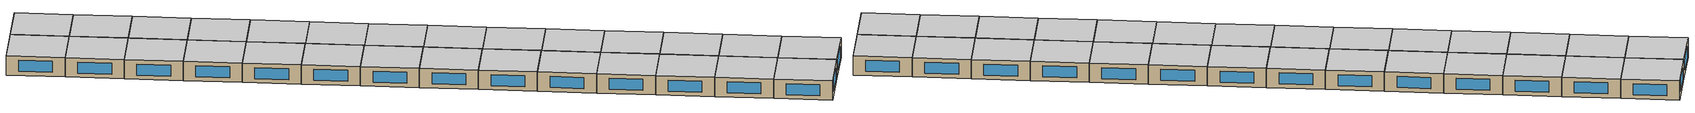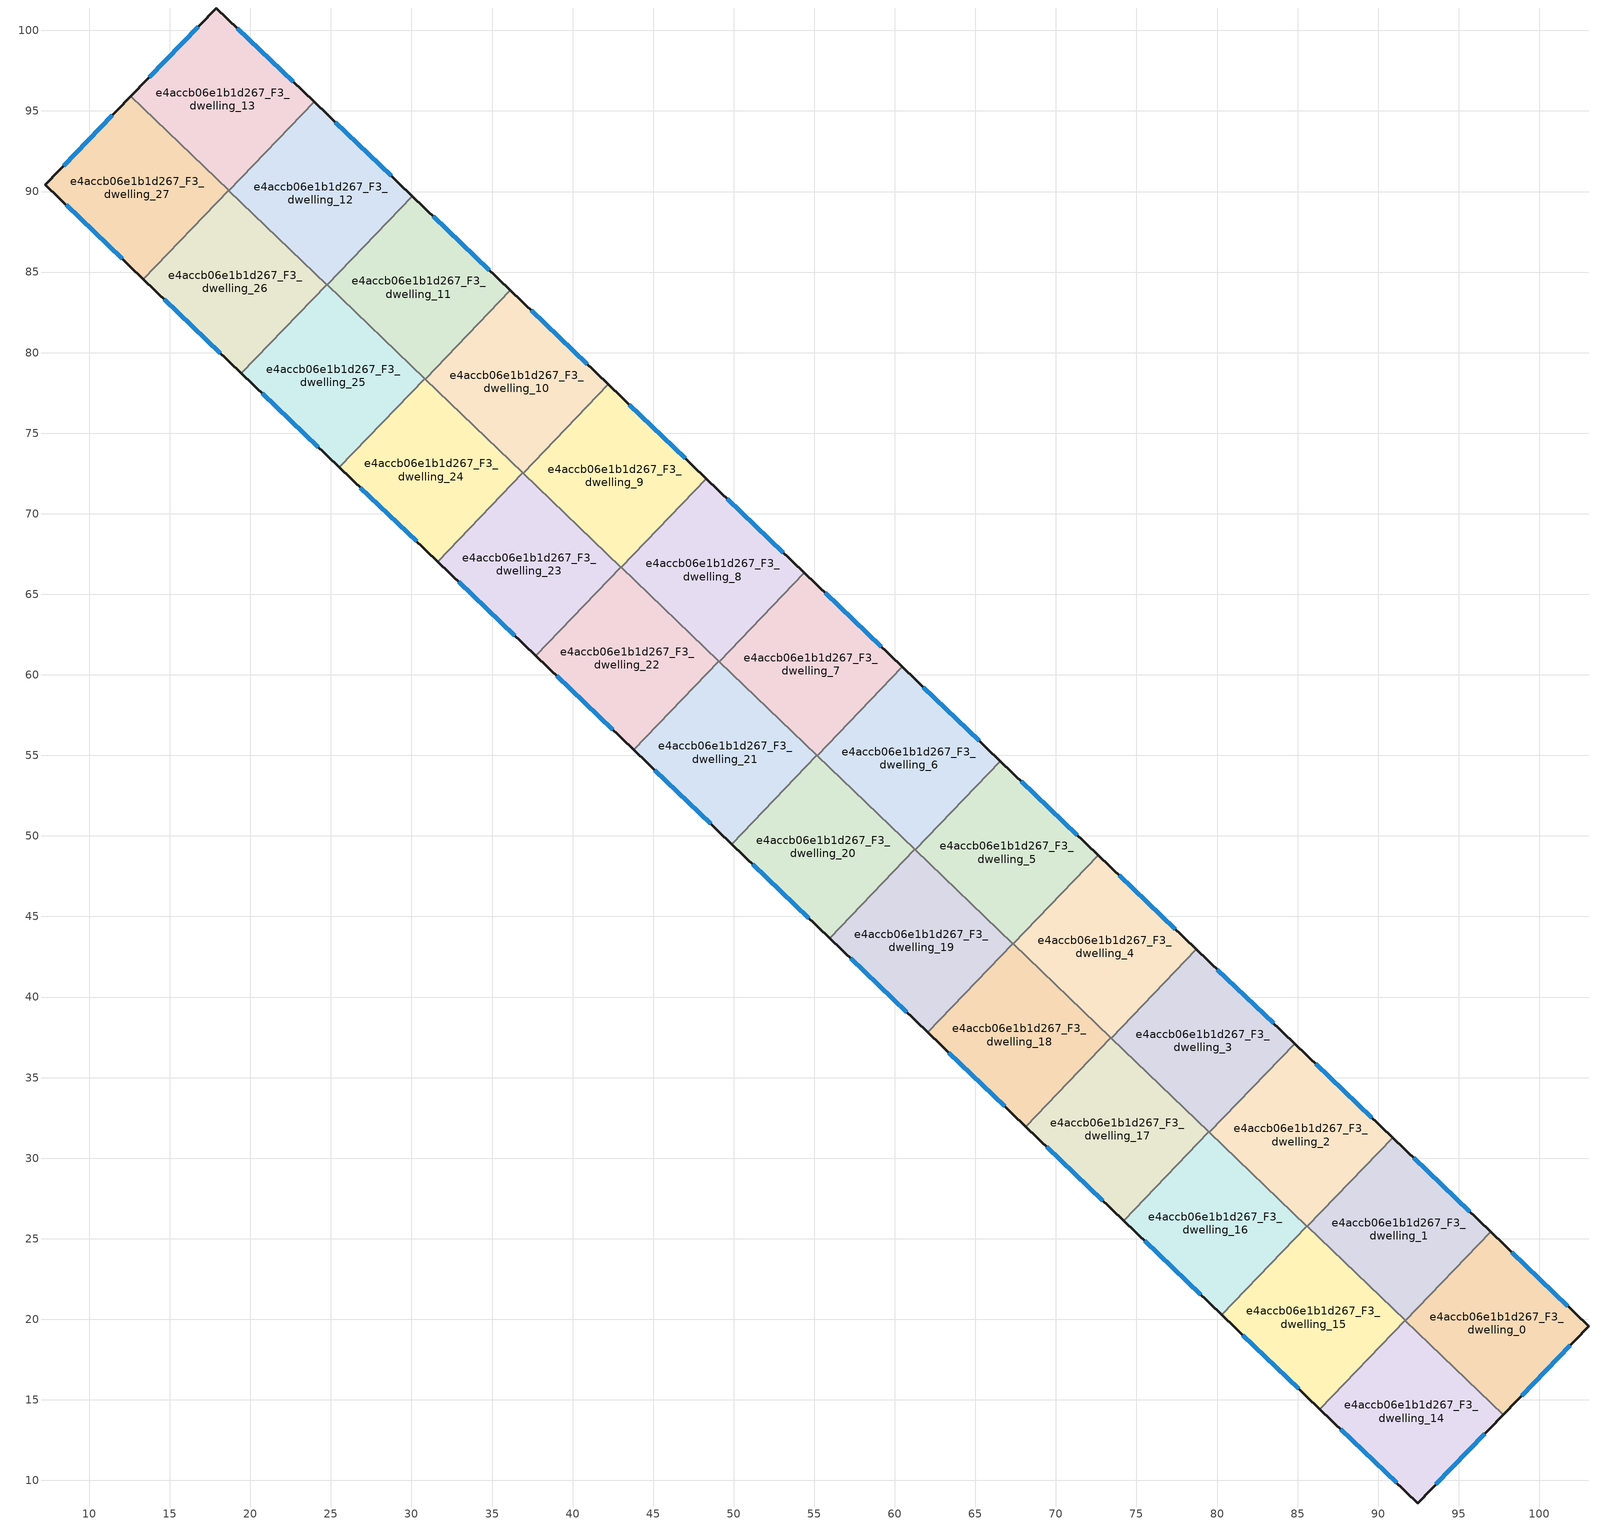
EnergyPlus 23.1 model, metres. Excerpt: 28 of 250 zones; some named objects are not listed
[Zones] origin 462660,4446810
e4accb06e1b1d267_F3_dwelling_0
 floor to e4accb06e1b1d267_F2_dwelling_0 (EU_floor_Construction): 103.08,19.57 97.77,14.08 91.69,19.91 96.98,25.42 z9
 wall outside (EU_wall_Construction): 97.77,14.08 103.08,19.57 96.98,25.42 z9:12
 wall to e4accb06e1b1d267_F3_dwelling_1 (EU_wall_Construction): 96.98,25.42 91.69,19.91 z9:12
 wall to e4accb06e1b1d267_F3_dwelling_14 (EU_wall_Construction): 91.69,19.91 97.77,14.08 z9:12
 window (EU_Window_Construction): 98.9,15.25 101.94,18.39 / 101.77,20.82 98.29,24.17 z9.64:11.36
 ceiling to e4accb06e1b1d267_F4_dwelling_0 (EU_floor_Construction): 97.77,14.08 103.08,19.57 96.98,25.42 91.69,19.91 z12
e4accb06e1b1d267_F3_dwelling_1
 floor to e4accb06e1b1d267_F2_dwelling_1 (EU_floor_Construction): 96.98,25.42 91.69,19.91 85.61,25.76 90.9,31.26 z9
 wall outside (EU_wall_Construction): 96.98,25.42 90.9,31.26 z9:12
 wall to e4accb06e1b1d267_F3_dwelling_2 (EU_wall_Construction): 90.9,31.26 85.61,25.76 z9:12
 wall to e4accb06e1b1d267_F3_dwelling_15 (EU_wall_Construction): 85.61,25.76 91.67,19.94 z9:12
 wall to e4accb06e1b1d267_F3_dwelling_14 (EU_wall_Construction): 91.67,19.93 91.69,19.91 z9:12
 window (EU_Window_Construction): 95.68,26.67 92.2,30.01 z9.64:11.36
 ceiling to e4accb06e1b1d267_F4_dwelling_1 (EU_floor_Construction): 91.69,19.91 96.98,25.42 90.9,31.26 85.61,25.76 z12
e4accb06e1b1d267_F3_dwelling_10
 floor to e4accb06e1b1d267_F2_dwelling_10 (EU_floor_Construction): 42.22,78.02 36.93,72.52 30.84,78.36 36.13,83.87 z9
 wall outside (EU_wall_Construction): 42.22,78.02 36.13,83.87 z9:12
 wall to e4accb06e1b1d267_F3_dwelling_9 (EU_wall_Construction): 36.93,72.52 42.22,78.02 z9:12
 wall to e4accb06e1b1d267_F3_dwelling_11 (EU_wall_Construction): 36.13,83.87 30.84,78.36 z9:12
 wall to e4accb06e1b1d267_F3_dwelling_24 (EU_wall_Construction): 30.84,78.36 36.91,72.54 z9:12
 wall to e4accb06e1b1d267_F3_dwelling_23 (EU_wall_Construction): 36.91,72.54 36.93,72.52 z9:12
 window (EU_Window_Construction): 40.91,79.27 37.44,82.62 z9.64:11.36
 ceiling to e4accb06e1b1d267_F4_dwelling_10 (EU_floor_Construction): 36.93,72.52 42.22,78.02 36.13,83.87 30.84,78.36 z12
e4accb06e1b1d267_F3_dwelling_11
 floor to e4accb06e1b1d267_F2_dwelling_11 (EU_floor_Construction): 36.13,83.87 30.84,78.36 24.76,84.21 30.05,89.71 z9
 wall outside (EU_wall_Construction): 36.13,83.87 30.05,89.71 z9:12
 wall to e4accb06e1b1d267_F3_dwelling_12 (EU_wall_Construction): 30.05,89.71 24.76,84.21 z9:12
 wall to e4accb06e1b1d267_F3_dwelling_25 (EU_wall_Construction): 24.76,84.21 30.82,78.38 z9:12
 wall to e4accb06e1b1d267_F3_dwelling_24 (EU_wall_Construction): 30.82,78.38 30.84,78.36 z9:12
 window (EU_Window_Construction): 34.83,85.12 31.35,88.46 z9.64:11.36
 ceiling to e4accb06e1b1d267_F4_dwelling_11 (EU_floor_Construction): 30.84,78.36 36.13,83.87 30.05,89.71 24.76,84.21 z12
e4accb06e1b1d267_F3_dwelling_12
 floor to e4accb06e1b1d267_F2_dwelling_12 (EU_floor_Construction): 30.05,89.71 24.76,84.21 18.67,90.05 23.96,95.56 z9
 wall outside (EU_wall_Construction): 30.05,89.71 23.96,95.56 z9:12
 wall to e4accb06e1b1d267_F3_dwelling_13 (EU_wall_Construction): 23.96,95.56 18.67,90.05 z9:12
 wall to e4accb06e1b1d267_F3_dwelling_26 (EU_wall_Construction): 18.67,90.05 24.74,84.23 z9:12
 wall to e4accb06e1b1d267_F3_dwelling_25 (EU_wall_Construction): 24.74,84.23 24.76,84.21 z9:12
 window (EU_Window_Construction): 28.74,90.96 25.27,94.3 z9.64:11.36
 ceiling to e4accb06e1b1d267_F4_dwelling_12 (EU_floor_Construction): 24.76,84.21 30.05,89.71 23.96,95.56 18.67,90.05 z12
e4accb06e1b1d267_F3_dwelling_13
 floor to e4accb06e1b1d267_F2_dwelling_13 (EU_floor_Construction): 23.96,95.56 18.67,90.05 12.58,95.91 17.89,101.39 z9
 wall outside (EU_wall_Construction): 23.96,95.56 17.89,101.39 12.58,95.91 z9:12
 wall to e4accb06e1b1d267_F3_dwelling_27 (EU_wall_Construction): 12.58,95.91 18.65,90.07 z9:12
 wall to e4accb06e1b1d267_F3_dwelling_26 (EU_wall_Construction): 18.65,90.07 18.67,90.05 z9:12
 window (EU_Window_Construction): 16.75,100.22 13.72,97.08 / 22.66,96.81 19.19,100.14 z9.64:11.36
 ceiling to e4accb06e1b1d267_F4_dwelling_13 (EU_floor_Construction): 18.67,90.05 23.96,95.56 17.89,101.39 12.58,95.91 z12
e4accb06e1b1d267_F3_dwelling_14
 floor to e4accb06e1b1d267_F2_dwelling_14 (EU_floor_Construction): 97.77,14.08 92.46,8.6 86.38,14.43 91.67,19.93 z9
 wall outside (EU_wall_Construction): 86.38,14.43 92.46,8.6 97.77,14.08 z9:12
 wall to e4accb06e1b1d267_F3_dwelling_15 (EU_wall_Construction): 91.67,19.93 86.38,14.43 z9:12
 window (EU_Window_Construction): 93.59,9.77 96.63,12.91 / 87.68,13.18 91.15,9.85 z9.64:11.36
 ceiling to e4accb06e1b1d267_F4_dwelling_14 (EU_floor_Construction): 92.46,8.6 97.77,14.08 91.67,19.93 86.38,14.43 z12
e4accb06e1b1d267_F3_dwelling_15
 floor to e4accb06e1b1d267_F2_dwelling_15 (EU_floor_Construction): 91.67,19.93 86.38,14.43 80.3,20.28 85.59,25.78 z9
 wall outside (EU_wall_Construction): 80.3,20.28 86.38,14.43 z9:12
 wall to e4accb06e1b1d267_F3_dwelling_16 (EU_wall_Construction): 85.59,25.78 80.3,20.28 z9:12
 wall to e4accb06e1b1d267_F3_dwelling_2 (EU_wall_Construction): 85.61,25.76 85.59,25.78 z9:12
 window (EU_Window_Construction): 81.6,19.02 85.08,15.68 z9.64:11.36
 ceiling to e4accb06e1b1d267_F4_dwelling_15 (EU_floor_Construction): 86.38,14.43 91.67,19.93 85.59,25.78 80.3,20.28 z12
e4accb06e1b1d267_F3_dwelling_16
 floor to e4accb06e1b1d267_F2_dwelling_16 (EU_floor_Construction): 85.59,25.78 80.3,20.28 74.21,26.12 79.5,31.62 z9
 wall outside (EU_wall_Construction): 74.21,26.12 80.3,20.28 z9:12
 wall to e4accb06e1b1d267_F3_dwelling_17 (EU_wall_Construction): 79.5,31.62 74.21,26.12 z9:12
 wall to e4accb06e1b1d267_F3_dwelling_2 (EU_wall_Construction): 85.59,25.78 79.52,31.6 z9:12
 wall to e4accb06e1b1d267_F3_dwelling_3 (EU_wall_Construction): 79.52,31.6 79.5,31.62 z9:12
 window (EU_Window_Construction): 75.52,24.87 78.99,21.53 z9.64:11.36
 ceiling to e4accb06e1b1d267_F4_dwelling_16 (EU_floor_Construction): 80.3,20.28 85.59,25.78 79.5,31.62 74.21,26.12 z12
e4accb06e1b1d267_F3_dwelling_17
 floor to e4accb06e1b1d267_F2_dwelling_17 (EU_floor_Construction): 79.5,31.62 74.21,26.12 68.13,31.96 73.41,37.47 z9
 wall outside (EU_wall_Construction): 68.13,31.96 74.21,26.12 z9:12
 wall to e4accb06e1b1d267_F3_dwelling_18 (EU_wall_Construction): 73.41,37.47 68.13,31.96 z9:12
 wall to e4accb06e1b1d267_F3_dwelling_3 (EU_wall_Construction): 79.5,31.62 73.44,37.45 z9:12
 wall to e4accb06e1b1d267_F3_dwelling_4 (EU_wall_Construction): 73.44,37.45 73.42,37.47 z9:12
 window (EU_Window_Construction): 69.43,30.71 72.91,27.37 z9.64:11.36
 ceiling to e4accb06e1b1d267_F4_dwelling_17 (EU_floor_Construction): 74.21,26.12 79.5,31.62 73.41,37.47 68.13,31.96 z12
e4accb06e1b1d267_F3_dwelling_18
 floor to e4accb06e1b1d267_F2_dwelling_18 (EU_floor_Construction): 73.41,37.47 68.13,31.96 62.04,37.81 67.33,43.31 z9
 wall outside (EU_wall_Construction): 62.04,37.81 68.13,31.96 z9:12
 wall to e4accb06e1b1d267_F3_dwelling_19 (EU_wall_Construction): 67.33,43.31 62.04,37.81 z9:12
 wall to e4accb06e1b1d267_F3_dwelling_4 (EU_wall_Construction): 73.41,37.47 67.35,43.29 z9:12
 wall to e4accb06e1b1d267_F3_dwelling_5 (EU_wall_Construction): 67.35,43.29 67.33,43.31 z9:12
 window (EU_Window_Construction): 63.35,36.56 66.82,33.22 z9.64:11.36
 ceiling to e4accb06e1b1d267_F4_dwelling_18 (EU_floor_Construction): 68.13,31.96 73.41,37.47 67.33,43.31 62.04,37.81 z12
e4accb06e1b1d267_F3_dwelling_19
 floor to e4accb06e1b1d267_F2_dwelling_19 (EU_floor_Construction): 67.33,43.31 62.04,37.81 55.96,43.65 61.24,49.16 z9
 wall outside (EU_wall_Construction): 55.96,43.65 62.04,37.81 z9:12
 wall to e4accb06e1b1d267_F3_dwelling_20 (EU_wall_Construction): 61.24,49.16 55.96,43.65 z9:12
 wall to e4accb06e1b1d267_F3_dwelling_5 (EU_wall_Construction): 67.33,43.31 61.27,49.14 z9:12
 wall to e4accb06e1b1d267_F3_dwelling_6 (EU_wall_Construction): 61.27,49.14 61.24,49.16 z9:12
 window (EU_Window_Construction): 57.26,42.4 60.74,39.06 z9.64:11.36
 ceiling to e4accb06e1b1d267_F4_dwelling_19 (EU_floor_Construction): 62.04,37.81 67.33,43.31 61.24,49.16 55.96,43.65 z12
e4accb06e1b1d267_F3_dwelling_2
 floor to e4accb06e1b1d267_F2_dwelling_2 (EU_floor_Construction): 90.9,31.26 85.61,25.76 79.52,31.6 84.81,37.11 z9
 wall outside (EU_wall_Construction): 90.9,31.26 84.81,37.11 z9:12
 wall to e4accb06e1b1d267_F3_dwelling_3 (EU_wall_Construction): 84.81,37.11 79.52,31.6 z9:12
 window (EU_Window_Construction): 89.59,32.52 86.11,35.86 z9.64:11.36
 ceiling to e4accb06e1b1d267_F4_dwelling_2 (EU_floor_Construction): 85.61,25.76 90.9,31.26 84.81,37.11 79.52,31.6 z12
e4accb06e1b1d267_F3_dwelling_20
 floor to e4accb06e1b1d267_F2_dwelling_20 (EU_floor_Construction): 61.24,49.16 55.96,43.65 49.87,49.5 55.16,55 z9
 wall outside (EU_wall_Construction): 49.87,49.5 55.96,43.65 z9:12
 wall to e4accb06e1b1d267_F3_dwelling_21 (EU_wall_Construction): 55.16,55 49.87,49.5 z9:12
 wall to e4accb06e1b1d267_F3_dwelling_6 (EU_wall_Construction): 61.24,49.16 55.18,54.98 z9:12
 wall to e4accb06e1b1d267_F3_dwelling_7 (EU_wall_Construction): 55.18,54.98 55.16,55 z9:12
 window (EU_Window_Construction): 51.18,48.25 54.65,44.9 z9.64:11.36
 ceiling to e4accb06e1b1d267_F4_dwelling_20 (EU_floor_Construction): 55.96,43.65 61.24,49.16 55.16,55 49.87,49.5 z12
e4accb06e1b1d267_F3_dwelling_21
 floor to e4accb06e1b1d267_F2_dwelling_21 (EU_floor_Construction): 55.16,55 49.87,49.5 43.79,55.34 49.08,60.85 z9
 wall outside (EU_wall_Construction): 43.79,55.34 49.87,49.5 z9:12
 wall to e4accb06e1b1d267_F3_dwelling_22 (EU_wall_Construction): 49.08,60.85 43.79,55.34 z9:12
 wall to e4accb06e1b1d267_F3_dwelling_7 (EU_wall_Construction): 55.16,55 49.1,60.83 z9:12
 wall to e4accb06e1b1d267_F3_dwelling_8 (EU_wall_Construction): 49.1,60.83 49.08,60.85 z9:12
 window (EU_Window_Construction): 45.09,54.09 48.57,50.75 z9.64:11.36
 ceiling to e4accb06e1b1d267_F4_dwelling_21 (EU_floor_Construction): 49.87,49.5 55.16,55 49.08,60.85 43.79,55.34 z12
e4accb06e1b1d267_F3_dwelling_22
 floor to e4accb06e1b1d267_F2_dwelling_22 (EU_floor_Construction): 49.08,60.85 43.79,55.34 37.7,61.19 42.99,66.69 z9
 wall outside (EU_wall_Construction): 37.7,61.19 43.79,55.34 z9:12
 wall to e4accb06e1b1d267_F3_dwelling_23 (EU_wall_Construction): 42.99,66.69 37.7,61.19 z9:12
 wall to e4accb06e1b1d267_F3_dwelling_8 (EU_wall_Construction): 49.08,60.85 43.01,66.67 z9:12
 wall to e4accb06e1b1d267_F3_dwelling_9 (EU_wall_Construction): 43.01,66.67 42.99,66.69 z9:12
 window (EU_Window_Construction): 39.01,59.94 42.48,56.59 z9.64:11.36
 ceiling to e4accb06e1b1d267_F4_dwelling_22 (EU_floor_Construction): 43.79,55.34 49.08,60.85 42.99,66.69 37.7,61.19 z12
e4accb06e1b1d267_F3_dwelling_23
 floor to e4accb06e1b1d267_F2_dwelling_23 (EU_floor_Construction): 42.99,66.69 37.7,61.19 31.62,67.03 36.91,72.54 z9
 wall outside (EU_wall_Construction): 31.62,67.03 37.7,61.19 z9:12
 wall to e4accb06e1b1d267_F3_dwelling_24 (EU_wall_Construction): 36.91,72.54 31.62,67.03 z9:12
 wall to e4accb06e1b1d267_F3_dwelling_9 (EU_wall_Construction): 42.99,66.69 36.93,72.52 z9:12
 window (EU_Window_Construction): 32.92,65.78 36.4,62.44 z9.64:11.36
 ceiling to e4accb06e1b1d267_F4_dwelling_23 (EU_floor_Construction): 37.7,61.19 42.99,66.69 36.91,72.54 31.62,67.03 z12
e4accb06e1b1d267_F3_dwelling_24
 floor to e4accb06e1b1d267_F2_dwelling_24 (EU_floor_Construction): 36.91,72.54 31.62,67.03 25.53,72.88 30.82,78.38 30.84,78.36 z9
 wall outside (EU_wall_Construction): 25.53,72.88 31.62,67.03 z9:12
 wall to e4accb06e1b1d267_F3_dwelling_25 (EU_wall_Construction): 30.82,78.38 25.53,72.88 z9:12
 window (EU_Window_Construction): 26.84,71.63 30.31,68.28 z9.64:11.36
 ceiling to e4accb06e1b1d267_F4_dwelling_24 (EU_floor_Construction): 31.62,67.03 36.91,72.54 30.84,78.36 30.82,78.38 25.53,72.88 z12
e4accb06e1b1d267_F3_dwelling_25
 floor to e4accb06e1b1d267_F2_dwelling_25 (EU_floor_Construction): 30.82,78.38 25.53,72.88 19.45,78.72 24.74,84.23 z9
 wall outside (EU_wall_Construction): 19.45,78.72 25.53,72.88 z9:12
 wall to e4accb06e1b1d267_F3_dwelling_26 (EU_wall_Construction): 24.74,84.23 19.45,78.72 z9:12
 window (EU_Window_Construction): 20.75,77.47 24.23,74.13 z9.64:11.36
 ceiling to e4accb06e1b1d267_F4_dwelling_25 (EU_floor_Construction): 25.53,72.88 30.82,78.38 24.74,84.23 19.45,78.72 z12
e4accb06e1b1d267_F3_dwelling_26
 floor to e4accb06e1b1d267_F2_dwelling_26 (EU_floor_Construction): 24.74,84.23 19.45,78.72 13.36,84.57 18.65,90.07 z9
 wall outside (EU_wall_Construction): 13.36,84.57 19.45,78.72 z9:12
 wall to e4accb06e1b1d267_F3_dwelling_27 (EU_wall_Construction): 18.65,90.07 13.36,84.57 z9:12
 window (EU_Window_Construction): 14.67,83.31 18.14,79.97 z9.64:11.36
 ceiling to e4accb06e1b1d267_F4_dwelling_26 (EU_floor_Construction): 19.45,78.72 24.74,84.23 18.65,90.07 13.36,84.57 z12
e4accb06e1b1d267_F3_dwelling_27
 floor to e4accb06e1b1d267_F2_dwelling_27 (EU_floor_Construction): 18.65,90.07 13.36,84.57 7.27,90.42 12.58,95.91 z9
 wall outside (EU_wall_Construction): 12.58,95.91 7.27,90.42 13.36,84.57 z9:12
 window (EU_Window_Construction): 8.57,89.17 12.06,85.82 / 11.44,94.73 8.41,91.6 z9.64:11.36
 ceiling to e4accb06e1b1d267_F4_dwelling_27 (EU_floor_Construction): 13.36,84.57 18.65,90.07 12.58,95.91 7.27,90.42 z12
e4accb06e1b1d267_F3_dwelling_3
 floor to e4accb06e1b1d267_F2_dwelling_3 (EU_floor_Construction): 84.81,37.11 79.52,31.6 73.44,37.45 78.73,42.95 z9
 wall outside (EU_wall_Construction): 84.81,37.11 78.73,42.95 z9:12
 wall to e4accb06e1b1d267_F3_dwelling_4 (EU_wall_Construction): 78.73,42.95 73.44,37.45 z9:12
 window (EU_Window_Construction): 83.51,38.36 80.03,41.7 z9.64:11.36
 ceiling to e4accb06e1b1d267_F4_dwelling_3 (EU_floor_Construction): 79.52,31.6 84.81,37.11 78.73,42.95 73.44,37.45 z12
e4accb06e1b1d267_F3_dwelling_4
 floor to e4accb06e1b1d267_F2_dwelling_4 (EU_floor_Construction): 78.73,42.95 73.44,37.45 67.35,43.29 72.64,48.8 z9
 wall outside (EU_wall_Construction): 78.73,42.95 72.64,48.8 z9:12
 wall to e4accb06e1b1d267_F3_dwelling_5 (EU_wall_Construction): 72.64,48.8 67.35,43.29 z9:12
 window (EU_Window_Construction): 77.42,44.21 73.94,47.55 z9.64:11.36
 ceiling to e4accb06e1b1d267_F4_dwelling_4 (EU_floor_Construction): 73.44,37.45 78.73,42.95 72.64,48.8 67.35,43.29 z12
e4accb06e1b1d267_F3_dwelling_5
 floor to e4accb06e1b1d267_F2_dwelling_5 (EU_floor_Construction): 72.64,48.8 67.35,43.29 61.27,49.14 66.56,54.64 z9
 wall outside (EU_wall_Construction): 72.64,48.8 66.56,54.64 z9:12
 wall to e4accb06e1b1d267_F3_dwelling_6 (EU_wall_Construction): 66.56,54.64 61.27,49.14 z9:12
 window (EU_Window_Construction): 71.34,50.05 67.86,53.39 z9.64:11.36
 ceiling to e4accb06e1b1d267_F4_dwelling_5 (EU_floor_Construction): 67.35,43.29 72.64,48.8 66.56,54.64 61.27,49.14 z12
e4accb06e1b1d267_F3_dwelling_6
 floor to e4accb06e1b1d267_F2_dwelling_6 (EU_floor_Construction): 66.56,54.64 61.27,49.14 55.18,54.98 60.47,60.49 z9
 wall outside (EU_wall_Construction): 66.56,54.64 60.47,60.49 z9:12
 wall to e4accb06e1b1d267_F3_dwelling_7 (EU_wall_Construction): 60.47,60.49 55.18,54.98 z9:12
 window (EU_Window_Construction): 65.25,55.9 61.78,59.24 z9.64:11.36
 ceiling to e4accb06e1b1d267_F4_dwelling_6 (EU_floor_Construction): 61.27,49.14 66.56,54.64 60.47,60.49 55.18,54.98 z12
e4accb06e1b1d267_F3_dwelling_7
 floor to e4accb06e1b1d267_F2_dwelling_7 (EU_floor_Construction): 60.47,60.49 55.18,54.98 49.1,60.83 54.39,66.33 z9
 wall outside (EU_wall_Construction): 60.47,60.49 54.39,66.33 z9:12
 wall to e4accb06e1b1d267_F3_dwelling_8 (EU_wall_Construction): 54.39,66.33 49.1,60.83 z9:12
 window (EU_Window_Construction): 59.17,61.74 55.69,65.08 z9.64:11.36
 ceiling to e4accb06e1b1d267_F4_dwelling_7 (EU_floor_Construction): 55.18,54.98 60.47,60.49 54.39,66.33 49.1,60.83 z12
e4accb06e1b1d267_F3_dwelling_8
 floor to e4accb06e1b1d267_F2_dwelling_8 (EU_floor_Construction): 54.39,66.33 49.1,60.83 43.01,66.67 48.3,72.18 z9
 wall outside (EU_wall_Construction): 54.39,66.33 48.3,72.18 z9:12
 wall to e4accb06e1b1d267_F3_dwelling_9 (EU_wall_Construction): 48.3,72.18 43.01,66.67 z9:12
 window (EU_Window_Construction): 53.08,67.58 49.61,70.93 z9.64:11.36
 ceiling to e4accb06e1b1d267_F4_dwelling_8 (EU_floor_Construction): 49.1,60.83 54.39,66.33 48.3,72.18 43.01,66.67 z12
e4accb06e1b1d267_F3_dwelling_9
 floor to e4accb06e1b1d267_F2_dwelling_9 (EU_floor_Construction): 48.3,72.18 43.01,66.67 36.93,72.52 42.22,78.02 z9
 wall outside (EU_wall_Construction): 48.3,72.18 42.22,78.02 z9:12
 window (EU_Window_Construction): 47,73.43 43.52,76.77 z9.64:11.36
 ceiling to e4accb06e1b1d267_F4_dwelling_9 (EU_floor_Construction): 43.01,66.67 48.3,72.18 42.22,78.02 36.93,72.52 z12
[Building]
EU S2 Campaign: North Axis=0; Terrain=City; Solar Distribution=FullExterior
[Site:Location]
Yerevan-Zvartnots.Intl.AP: Latitude=40.15; Longitude=44.383; Time Zone=4; Elevation=854
[SizingPeriod:WeatherFileDays]
AnnualSizingPeriod: Begin Month=1; Begin Day of Month=1; End Month=12; End Day of Month=31; Day of Week for Start Day=Monday; Use Weather File Daylight Saving Period=No; Use Weather File Rain and Snow Indicators=No
[MATERIAL]
EU_InternalMass_Material: Roughness=MediumRough; Thickness=0.1; Conductivity=1; Density=1800; Specific Heat=900; Thermal Absorptance=0.9; Solar Absorptance=0.7; Visible Absorptance=0.7
[MATERIAL:NOMASS] Roughness=MediumRough; Thermal Absorptance=0.9; Solar Absorptance=0.7; Visible Absorptance=0.7
Name | Thermal Resistance
EU_wall_NoMass | 1.05043
EU_floor_NoMass | 0.478065
[WINDOWMATERIAL:SIMPLEGLAZINGSYSTEM]
EU_Window_SimpleGlazing: UFactor=2.5566; Solar Heat Gain Coefficient=0.75; Visible Transmittance=0.75
[CONSTRUCTION]
EU_wall_Construction: EU_wall_NoMass
EU_floor_Construction: EU_floor_NoMass
EU_Window_Construction: EU_Window_SimpleGlazing
EU_InternalMass_Construction: EU_InternalMass_Material
[ZONE] Type=1; Multiplier=1; Ceiling Height=autocalculate; Floor Area=autocalculate; Part of Total Floor Area=Yes
Name | Volume
e4accb06e1b1d267_F3_dwelling_0 | 193.231
e4accb06e1b1d267_F3_dwelling_1; e4accb06e1b1d267_F3_dwelling_12; e4accb06e1b1d267_F3_dwelling_20 | 193.237
e4accb06e1b1d267_F3_dwelling_10 | 193.238
e4accb06e1b1d267_F3_dwelling_11 | 193.222
e4accb06e1b1d267_F3_dwelling_13 | 193.247
e4accb06e1b1d267_F3_dwelling_14 | 193.212
e4accb06e1b1d267_F3_dwelling_15; e4accb06e1b1d267_F3_dwelling_16; e4accb06e1b1d267_F3_dwelling_17; e4accb06e1b1d267_F3_dwelling_19; e4accb06e1b1d267_F3_dwelling_22 | 193.22
e4accb06e1b1d267_F3_dwelling_18; e4accb06e1b1d267_F3_dwelling_23 | 193.219
e4accb06e1b1d267_F3_dwelling_2 | 193.239
e4accb06e1b1d267_F3_dwelling_21 | 193.205
e4accb06e1b1d267_F3_dwelling_24 | 193.229
e4accb06e1b1d267_F3_dwelling_25; e4accb06e1b1d267_F3_dwelling_26 | 193.221
e4accb06e1b1d267_F3_dwelling_27 | 193.213
e4accb06e1b1d267_F3_dwelling_3; e4accb06e1b1d267_F3_dwelling_5; e4accb06e1b1d267_F3_dwelling_7; e4accb06e1b1d267_F3_dwelling_9 | 193.255
e4accb06e1b1d267_F3_dwelling_4 | 193.254
e4accb06e1b1d267_F3_dwelling_6 | 193.223
e4accb06e1b1d267_F3_dwelling_8 | 193.256
[INTERNALMASS] Construction=EU_InternalMass_Construction
Name | Zone or ZoneList | Surface Area
e4accb06e1b1d267_F3_dwelling_0_EU_InternalMass | e4accb06e1b1d267_F3_dwelling_0 | 64.4103
e4accb06e1b1d267_F3_dwelling_1_EU_InternalMass | e4accb06e1b1d267_F3_dwelling_1 | 64.4125
e4accb06e1b1d267_F3_dwelling_2_EU_InternalMass | e4accb06e1b1d267_F3_dwelling_2 | 64.4129
e4accb06e1b1d267_F3_dwelling_3_EU_InternalMass | e4accb06e1b1d267_F3_dwelling_3 | 64.4182
e4accb06e1b1d267_F3_dwelling_4_EU_InternalMass | e4accb06e1b1d267_F3_dwelling_4 | 64.4182
e4accb06e1b1d267_F3_dwelling_5_EU_InternalMass | e4accb06e1b1d267_F3_dwelling_5 | 64.4182
e4accb06e1b1d267_F3_dwelling_6_EU_InternalMass | e4accb06e1b1d267_F3_dwelling_6 | 64.4074
e4accb06e1b1d267_F3_dwelling_7_EU_InternalMass | e4accb06e1b1d267_F3_dwelling_7 | 64.4186
e4accb06e1b1d267_F3_dwelling_8_EU_InternalMass | e4accb06e1b1d267_F3_dwelling_8 | 64.4186
e4accb06e1b1d267_F3_dwelling_9_EU_InternalMass | e4accb06e1b1d267_F3_dwelling_9 | 64.4182
e4accb06e1b1d267_F3_dwelling_10_EU_InternalMass | e4accb06e1b1d267_F3_dwelling_10 | 64.4125
e4accb06e1b1d267_F3_dwelling_11_EU_InternalMass | e4accb06e1b1d267_F3_dwelling_11 | 64.4071
e4accb06e1b1d267_F3_dwelling_12_EU_InternalMass | e4accb06e1b1d267_F3_dwelling_12 | 64.4125
e4accb06e1b1d267_F3_dwelling_13_EU_InternalMass | e4accb06e1b1d267_F3_dwelling_13 | 64.416
e4accb06e1b1d267_F3_dwelling_14_EU_InternalMass | e4accb06e1b1d267_F3_dwelling_14 | 64.4042
e4accb06e1b1d267_F3_dwelling_15_EU_InternalMass | e4accb06e1b1d267_F3_dwelling_15 | 64.4065
e4accb06e1b1d267_F3_dwelling_16_EU_InternalMass | e4accb06e1b1d267_F3_dwelling_16 | 64.4067
e4accb06e1b1d267_F3_dwelling_17_EU_InternalMass | e4accb06e1b1d267_F3_dwelling_17 | 64.4067
e4accb06e1b1d267_F3_dwelling_18_EU_InternalMass | e4accb06e1b1d267_F3_dwelling_18 | 64.4063
e4accb06e1b1d267_F3_dwelling_19_EU_InternalMass | e4accb06e1b1d267_F3_dwelling_19 | 64.4067
e4accb06e1b1d267_F3_dwelling_20_EU_InternalMass | e4accb06e1b1d267_F3_dwelling_20 | 64.4124
e4accb06e1b1d267_F3_dwelling_21_EU_InternalMass | e4accb06e1b1d267_F3_dwelling_21 | 64.4016
e4accb06e1b1d267_F3_dwelling_22_EU_InternalMass | e4accb06e1b1d267_F3_dwelling_22 | 64.4067
e4accb06e1b1d267_F3_dwelling_23_EU_InternalMass | e4accb06e1b1d267_F3_dwelling_23 | 64.4063
e4accb06e1b1d267_F3_dwelling_24_EU_InternalMass | e4accb06e1b1d267_F3_dwelling_24 | 64.4115
e4accb06e1b1d267_F3_dwelling_25_EU_InternalMass | e4accb06e1b1d267_F3_dwelling_25 | 64.4069
e4accb06e1b1d267_F3_dwelling_26_EU_InternalMass | e4accb06e1b1d267_F3_dwelling_26 | 64.4069
e4accb06e1b1d267_F3_dwelling_27_EU_InternalMass | e4accb06e1b1d267_F3_dwelling_27 | 64.404
[OTHEREQUIPMENT] Fuel Type=Electricity; Design Level Calculation Method=Watts/Area; Power per Zone Floor Area=1; Fraction Latent=0; Fraction Radiant=0; Fraction Lost=0; Carbon Dioxide Generation Rate=0; EndUse Subcategory=EU_Step8_InternalGains
Name | Zone or ZoneList or Space or SpaceList | Schedule
EU_Step8_InternalGain_e4accb06e1b1d267_F3_dwelling_0_f000 | e4accb06e1b1d267_F3_dwelling_0 | EU_Step8_GainSchedule_e4accb06e1b1d267_F3_dwelling_0_f000
EU_Step8_InternalGain_e4accb06e1b1d267_F3_dwelling_1_f000 | e4accb06e1b1d267_F3_dwelling_1 | EU_Step8_GainSchedule_e4accb06e1b1d267_F3_dwelling_1_f000
EU_Step8_InternalGain_e4accb06e1b1d267_F3_dwelling_2_f000 | e4accb06e1b1d267_F3_dwelling_2 | EU_Step8_GainSchedule_e4accb06e1b1d267_F3_dwelling_2_f000
EU_Step8_InternalGain_e4accb06e1b1d267_F3_dwelling_3_f000 | e4accb06e1b1d267_F3_dwelling_3 | EU_Step8_GainSchedule_e4accb06e1b1d267_F3_dwelling_3_f000
EU_Step8_InternalGain_e4accb06e1b1d267_F3_dwelling_4_f000 | e4accb06e1b1d267_F3_dwelling_4 | EU_Step8_GainSchedule_e4accb06e1b1d267_F3_dwelling_4_f000
EU_Step8_InternalGain_e4accb06e1b1d267_F3_dwelling_5_f000 | e4accb06e1b1d267_F3_dwelling_5 | EU_Step8_GainSchedule_e4accb06e1b1d267_F3_dwelling_5_f000
EU_Step8_InternalGain_e4accb06e1b1d267_F3_dwelling_6_f000 | e4accb06e1b1d267_F3_dwelling_6 | EU_Step8_GainSchedule_e4accb06e1b1d267_F3_dwelling_6_f000
EU_Step8_InternalGain_e4accb06e1b1d267_F3_dwelling_7_f000 | e4accb06e1b1d267_F3_dwelling_7 | EU_Step8_GainSchedule_e4accb06e1b1d267_F3_dwelling_7_f000
EU_Step8_InternalGain_e4accb06e1b1d267_F3_dwelling_8_f000 | e4accb06e1b1d267_F3_dwelling_8 | EU_Step8_GainSchedule_e4accb06e1b1d267_F3_dwelling_8_f000
EU_Step8_InternalGain_e4accb06e1b1d267_F3_dwelling_9_f000 | e4accb06e1b1d267_F3_dwelling_9 | EU_Step8_GainSchedule_e4accb06e1b1d267_F3_dwelling_9_f000
EU_Step8_InternalGain_e4accb06e1b1d267_F3_dwelling_10_f000 | e4accb06e1b1d267_F3_dwelling_10 | EU_Step8_GainSchedule_e4accb06e1b1d267_F3_dwelling_10_f000
EU_Step8_InternalGain_e4accb06e1b1d267_F3_dwelling_11_f000 | e4accb06e1b1d267_F3_dwelling_11 | EU_Step8_GainSchedule_e4accb06e1b1d267_F3_dwelling_11_f000
EU_Step8_InternalGain_e4accb06e1b1d267_F3_dwelling_12_f000 | e4accb06e1b1d267_F3_dwelling_12 | EU_Step8_GainSchedule_e4accb06e1b1d267_F3_dwelling_12_f000
EU_Step8_InternalGain_e4accb06e1b1d267_F3_dwelling_13_f000 | e4accb06e1b1d267_F3_dwelling_13 | EU_Step8_GainSchedule_e4accb06e1b1d267_F3_dwelling_13_f000
EU_Step8_InternalGain_e4accb06e1b1d267_F3_dwelling_14_f000 | e4accb06e1b1d267_F3_dwelling_14 | EU_Step8_GainSchedule_e4accb06e1b1d267_F3_dwelling_14_f000
EU_Step8_InternalGain_e4accb06e1b1d267_F3_dwelling_15_f000 | e4accb06e1b1d267_F3_dwelling_15 | EU_Step8_GainSchedule_e4accb06e1b1d267_F3_dwelling_15_f000
EU_Step8_InternalGain_e4accb06e1b1d267_F3_dwelling_16_f000 | e4accb06e1b1d267_F3_dwelling_16 | EU_Step8_GainSchedule_e4accb06e1b1d267_F3_dwelling_16_f000
EU_Step8_InternalGain_e4accb06e1b1d267_F3_dwelling_17_f000 | e4accb06e1b1d267_F3_dwelling_17 | EU_Step8_GainSchedule_e4accb06e1b1d267_F3_dwelling_17_f000
EU_Step8_InternalGain_e4accb06e1b1d267_F3_dwelling_18_f000 | e4accb06e1b1d267_F3_dwelling_18 | EU_Step8_GainSchedule_e4accb06e1b1d267_F3_dwelling_18_f000
EU_Step8_InternalGain_e4accb06e1b1d267_F3_dwelling_19_f000 | e4accb06e1b1d267_F3_dwelling_19 | EU_Step8_GainSchedule_e4accb06e1b1d267_F3_dwelling_19_f000
EU_Step8_InternalGain_e4accb06e1b1d267_F3_dwelling_20_f000 | e4accb06e1b1d267_F3_dwelling_20 | EU_Step8_GainSchedule_e4accb06e1b1d267_F3_dwelling_20_f000
EU_Step8_InternalGain_e4accb06e1b1d267_F3_dwelling_21_f000 | e4accb06e1b1d267_F3_dwelling_21 | EU_Step8_GainSchedule_e4accb06e1b1d267_F3_dwelling_21_f000
EU_Step8_InternalGain_e4accb06e1b1d267_F3_dwelling_22_f000 | e4accb06e1b1d267_F3_dwelling_22 | EU_Step8_GainSchedule_e4accb06e1b1d267_F3_dwelling_22_f000
EU_Step8_InternalGain_e4accb06e1b1d267_F3_dwelling_23_f000 | e4accb06e1b1d267_F3_dwelling_23 | EU_Step8_GainSchedule_e4accb06e1b1d267_F3_dwelling_23_f000
EU_Step8_InternalGain_e4accb06e1b1d267_F3_dwelling_24_f000 | e4accb06e1b1d267_F3_dwelling_24 | EU_Step8_GainSchedule_e4accb06e1b1d267_F3_dwelling_24_f000
EU_Step8_InternalGain_e4accb06e1b1d267_F3_dwelling_25_f000 | e4accb06e1b1d267_F3_dwelling_25 | EU_Step8_GainSchedule_e4accb06e1b1d267_F3_dwelling_25_f000
EU_Step8_InternalGain_e4accb06e1b1d267_F3_dwelling_26_f000 | e4accb06e1b1d267_F3_dwelling_26 | EU_Step8_GainSchedule_e4accb06e1b1d267_F3_dwelling_26_f000
EU_Step8_InternalGain_e4accb06e1b1d267_F3_dwelling_27_f000 | e4accb06e1b1d267_F3_dwelling_27 | EU_Step8_GainSchedule_e4accb06e1b1d267_F3_dwelling_27_f000
[ZONEVENTILATION:DESIGNFLOWRATE] Schedule=EU_AlwaysOn; Design Flow Rate Calculation Method=AirChanges/Hour; Air Changes per Hour=0.557805; Ventilation Type=Natural; Fan Pressure Rise=0; Fan Total Efficiency=1; Constant Term Coefficient=1; Temperature Term Coefficient=0; Velocity Term Coefficient=0; Velocity Squared Term Coefficient=0; Minimum Indoor Temperature=-100; Maximum Indoor Temperature=100; Delta Temperature=-100; Minimum Outdoor Temperature=-100; Maximum Outdoor Temperature=100; Maximum Wind Speed=40
Name | Zone or ZoneList or Space or SpaceList
EU_ConstantAir_e4accb06e1b1d267_F3_dwelling_0 | e4accb06e1b1d267_F3_dwelling_0
EU_ConstantAir_e4accb06e1b1d267_F3_dwelling_1 | e4accb06e1b1d267_F3_dwelling_1
EU_ConstantAir_e4accb06e1b1d267_F3_dwelling_2 | e4accb06e1b1d267_F3_dwelling_2
EU_ConstantAir_e4accb06e1b1d267_F3_dwelling_3 | e4accb06e1b1d267_F3_dwelling_3
EU_ConstantAir_e4accb06e1b1d267_F3_dwelling_4 | e4accb06e1b1d267_F3_dwelling_4
EU_ConstantAir_e4accb06e1b1d267_F3_dwelling_5 | e4accb06e1b1d267_F3_dwelling_5
EU_ConstantAir_e4accb06e1b1d267_F3_dwelling_6 | e4accb06e1b1d267_F3_dwelling_6
EU_ConstantAir_e4accb06e1b1d267_F3_dwelling_7 | e4accb06e1b1d267_F3_dwelling_7
EU_ConstantAir_e4accb06e1b1d267_F3_dwelling_8 | e4accb06e1b1d267_F3_dwelling_8
EU_ConstantAir_e4accb06e1b1d267_F3_dwelling_9 | e4accb06e1b1d267_F3_dwelling_9
EU_ConstantAir_e4accb06e1b1d267_F3_dwelling_10 | e4accb06e1b1d267_F3_dwelling_10
EU_ConstantAir_e4accb06e1b1d267_F3_dwelling_11 | e4accb06e1b1d267_F3_dwelling_11
EU_ConstantAir_e4accb06e1b1d267_F3_dwelling_12 | e4accb06e1b1d267_F3_dwelling_12
EU_ConstantAir_e4accb06e1b1d267_F3_dwelling_13 | e4accb06e1b1d267_F3_dwelling_13
EU_ConstantAir_e4accb06e1b1d267_F3_dwelling_14 | e4accb06e1b1d267_F3_dwelling_14
EU_ConstantAir_e4accb06e1b1d267_F3_dwelling_15 | e4accb06e1b1d267_F3_dwelling_15
EU_ConstantAir_e4accb06e1b1d267_F3_dwelling_16 | e4accb06e1b1d267_F3_dwelling_16
EU_ConstantAir_e4accb06e1b1d267_F3_dwelling_17 | e4accb06e1b1d267_F3_dwelling_17
EU_ConstantAir_e4accb06e1b1d267_F3_dwelling_18 | e4accb06e1b1d267_F3_dwelling_18
EU_ConstantAir_e4accb06e1b1d267_F3_dwelling_19 | e4accb06e1b1d267_F3_dwelling_19
EU_ConstantAir_e4accb06e1b1d267_F3_dwelling_20 | e4accb06e1b1d267_F3_dwelling_20
EU_ConstantAir_e4accb06e1b1d267_F3_dwelling_21 | e4accb06e1b1d267_F3_dwelling_21
EU_ConstantAir_e4accb06e1b1d267_F3_dwelling_22 | e4accb06e1b1d267_F3_dwelling_22
EU_ConstantAir_e4accb06e1b1d267_F3_dwelling_23 | e4accb06e1b1d267_F3_dwelling_23
EU_ConstantAir_e4accb06e1b1d267_F3_dwelling_24 | e4accb06e1b1d267_F3_dwelling_24
EU_ConstantAir_e4accb06e1b1d267_F3_dwelling_25 | e4accb06e1b1d267_F3_dwelling_25
EU_ConstantAir_e4accb06e1b1d267_F3_dwelling_26 | e4accb06e1b1d267_F3_dwelling_26
EU_ConstantAir_e4accb06e1b1d267_F3_dwelling_27 | e4accb06e1b1d267_F3_dwelling_27
[HVACTEMPLATE:THERMOSTAT] Constant Heating Setpoint=20; Constant Cooling Setpoint=50
EU_HeatOnly_e4accb06e1b1d267_F8_dwelling_5; EU_HeatOnly_e4accb06e1b1d267_F8_dwelling_6; EU_HeatOnly_e4accb06e1b1d267_F8_dwelling_7; EU_HeatOnly_e4accb06e1b1d267_F8_dwelling_8; EU_HeatOnly_e4accb06e1b1d267_F8_dwelling_9; EU_HeatOnly_e4accb06e1b1d267_F8_dwelling_10; EU_HeatOnly_e4accb06e1b1d267_F8_dwelling_11; EU_HeatOnly_e4accb06e1b1d267_F8_dwelling_12; EU_HeatOnly_e4accb06e1b1d267_F8_dwelling_13; EU_HeatOnly_e4accb06e1b1d267_F8_dwelling_14; EU_HeatOnly_e4accb06e1b1d267_F8_dwelling_15; EU_HeatOnly_e4accb06e1b1d267_F8_dwelling_16; EU_HeatOnly_e4accb06e1b1d267_F8_dwelling_17; EU_HeatOnly_e4accb06e1b1d267_F8_dwelling_18; EU_HeatOnly_e4accb06e1b1d267_F8_dwelling_19; EU_HeatOnly_e4accb06e1b1d267_F8_dwelling_20; EU_HeatOnly_e4accb06e1b1d267_F8_dwelling_21; EU_HeatOnly_e4accb06e1b1d267_F8_dwelling_22; EU_HeatOnly_e4accb06e1b1d267_F8_dwelling_23; EU_HeatOnly_e4accb06e1b1d267_F8_dwelling_24; EU_HeatOnly_e4accb06e1b1d267_F8_dwelling_25; EU_HeatOnly_e4accb06e1b1d267_F8_dwelling_26
[HVACTEMPLATE:ZONE:IDEALLOADSAIRSYSTEM] System Availability Schedule=EU_AlwaysOn; Maximum Heating Supply Air Temperature=50; Minimum Cooling Supply Air Temperature=13; Maximum Heating Supply Air Humidity Ratio=0.0156; Minimum Cooling Supply Air Humidity Ratio=0.0077; Heating Limit=NoLimit; Cooling Limit=NoLimit; Heating Availability Schedule=EU_AlwaysOn; Cooling Availability Schedule=EU_CoolingOff; Dehumidification Control Type=ConstantSensibleHeatRatio; Cooling Sensible Heat Ratio=0.7; Dehumidification Setpoint=60; Humidification Control Type=None; Humidification Setpoint=30; Outdoor Air Method=None; Outdoor Air Flow Rate per Person=0.00944; Outdoor Air Flow Rate per Zone Floor Area=0; Outdoor Air Flow Rate per Zone=0; Demand Controlled Ventilation Type=None; Outdoor Air Economizer Type=NoEconomizer; Heat Recovery Type=None; Sensible Heat Recovery Effectiveness=0.7; Latent Heat Recovery Effectiveness=0.65
Name | Template Thermostat
e4accb06e1b1d267_F3_dwelling_0 | EU_HeatOnly_e4accb06e1b1d267_F3_dwelling_0
e4accb06e1b1d267_F3_dwelling_1 | EU_HeatOnly_e4accb06e1b1d267_F3_dwelling_1
e4accb06e1b1d267_F3_dwelling_2 | EU_HeatOnly_e4accb06e1b1d267_F3_dwelling_2
e4accb06e1b1d267_F3_dwelling_3 | EU_HeatOnly_e4accb06e1b1d267_F3_dwelling_3
e4accb06e1b1d267_F3_dwelling_4 | EU_HeatOnly_e4accb06e1b1d267_F3_dwelling_4
e4accb06e1b1d267_F3_dwelling_5 | EU_HeatOnly_e4accb06e1b1d267_F3_dwelling_5
e4accb06e1b1d267_F3_dwelling_6 | EU_HeatOnly_e4accb06e1b1d267_F3_dwelling_6
e4accb06e1b1d267_F3_dwelling_7 | EU_HeatOnly_e4accb06e1b1d267_F3_dwelling_7
e4accb06e1b1d267_F3_dwelling_8 | EU_HeatOnly_e4accb06e1b1d267_F3_dwelling_8
e4accb06e1b1d267_F3_dwelling_9 | EU_HeatOnly_e4accb06e1b1d267_F3_dwelling_9
e4accb06e1b1d267_F3_dwelling_10 | EU_HeatOnly_e4accb06e1b1d267_F3_dwelling_10
e4accb06e1b1d267_F3_dwelling_11 | EU_HeatOnly_e4accb06e1b1d267_F3_dwelling_11
e4accb06e1b1d267_F3_dwelling_12 | EU_HeatOnly_e4accb06e1b1d267_F3_dwelling_12
e4accb06e1b1d267_F3_dwelling_13 | EU_HeatOnly_e4accb06e1b1d267_F3_dwelling_13
e4accb06e1b1d267_F3_dwelling_14 | EU_HeatOnly_e4accb06e1b1d267_F3_dwelling_14
e4accb06e1b1d267_F3_dwelling_15 | EU_HeatOnly_e4accb06e1b1d267_F3_dwelling_15
e4accb06e1b1d267_F3_dwelling_16 | EU_HeatOnly_e4accb06e1b1d267_F3_dwelling_16
e4accb06e1b1d267_F3_dwelling_17 | EU_HeatOnly_e4accb06e1b1d267_F3_dwelling_17
e4accb06e1b1d267_F3_dwelling_18 | EU_HeatOnly_e4accb06e1b1d267_F3_dwelling_18
e4accb06e1b1d267_F3_dwelling_19 | EU_HeatOnly_e4accb06e1b1d267_F3_dwelling_19
e4accb06e1b1d267_F3_dwelling_20 | EU_HeatOnly_e4accb06e1b1d267_F3_dwelling_20
e4accb06e1b1d267_F3_dwelling_21 | EU_HeatOnly_e4accb06e1b1d267_F3_dwelling_21
e4accb06e1b1d267_F3_dwelling_22 | EU_HeatOnly_e4accb06e1b1d267_F3_dwelling_22
e4accb06e1b1d267_F3_dwelling_23 | EU_HeatOnly_e4accb06e1b1d267_F3_dwelling_23
e4accb06e1b1d267_F3_dwelling_24 | EU_HeatOnly_e4accb06e1b1d267_F3_dwelling_24
e4accb06e1b1d267_F3_dwelling_25 | EU_HeatOnly_e4accb06e1b1d267_F3_dwelling_25
e4accb06e1b1d267_F3_dwelling_26 | EU_HeatOnly_e4accb06e1b1d267_F3_dwelling_26
e4accb06e1b1d267_F3_dwelling_27 | EU_HeatOnly_e4accb06e1b1d267_F3_dwelling_27
[SIZING:ZONE] Zone Cooling Design Supply Air Temperature Input Method=SupplyAirTemperature; Zone Cooling Design Supply Air Temperature=13; Zone Heating Design Supply Air Temperature Input Method=SupplyAirTemperature; Zone Heating Design Supply Air Temperature=50; Zone Cooling Design Supply Air Humidity Ratio=0.008; Zone Heating Design Supply Air Humidity Ratio=0.008; Cooling Design Air Flow Method=DesignDay; Cooling Design Air Flow Rate=0; Cooling Minimum Air Flow per Zone Floor Area=0.000762; Cooling Minimum Air Flow=0; Cooling Minimum Air Flow Fraction=0.2; Heating Design Air Flow Method=DesignDay; Heating Design Air Flow Rate=0; Heating Maximum Air Flow per Zone Floor Area=0.002032; Heating Maximum Air Flow=0.141576; Heating Maximum Air Flow Fraction=0.3; Account for Dedicated Outdoor Air System=No; Dedicated Outdoor Air System Control Strategy=NeutralSupplyAir; Dedicated Outdoor Air Low Setpoint Temperature for Design=autosize; Dedicated Outdoor Air High Setpoint Temperature for Design=autosize; Zone Load Sizing Method=Sensible Load Only No Latent Load; Zone Latent Cooling Design Supply Air Humidity Ratio Input Method=HumidityRatioDifference; Zone Cooling Design Supply Air Humidity Ratio Difference=0.005; Zone Latent Heating Design Supply Air Humidity Ratio Input Method=HumidityRatioDifference; Zone Humidification Design Supply Air Humidity Ratio Difference=0.005
e4accb06e1b1d267_F3_dwelling_0; e4accb06e1b1d267_F3_dwelling_1; e4accb06e1b1d267_F3_dwelling_2; e4accb06e1b1d267_F3_dwelling_3; e4accb06e1b1d267_F3_dwelling_4; e4accb06e1b1d267_F3_dwelling_5; e4accb06e1b1d267_F3_dwelling_6; e4accb06e1b1d267_F3_dwelling_7; e4accb06e1b1d267_F3_dwelling_8; e4accb06e1b1d267_F3_dwelling_9; e4accb06e1b1d267_F3_dwelling_10; e4accb06e1b1d267_F3_dwelling_11; e4accb06e1b1d267_F3_dwelling_12; e4accb06e1b1d267_F3_dwelling_13; e4accb06e1b1d267_F3_dwelling_14; e4accb06e1b1d267_F3_dwelling_15; e4accb06e1b1d267_F3_dwelling_16; e4accb06e1b1d267_F3_dwelling_17; e4accb06e1b1d267_F3_dwelling_18; e4accb06e1b1d267_F3_dwelling_19; e4accb06e1b1d267_F3_dwelling_20; e4accb06e1b1d267_F3_dwelling_21; e4accb06e1b1d267_F3_dwelling_22; e4accb06e1b1d267_F3_dwelling_23; e4accb06e1b1d267_F3_dwelling_24; e4accb06e1b1d267_F3_dwelling_25; e4accb06e1b1d267_F3_dwelling_26; e4accb06e1b1d267_F3_dwelling_27
[SCHEDULE:CONSTANT]
Name | Hourly Value
EU_AlwaysOn | 1
EU_CoolingOff | 0
[SCHEDULE:FILE] Column Number=1; Rows to Skip at Top=0; Number of Hours of Data=8760; Column Separator=Comma; Interpolate to Timestep=No; Minutes per Item=60; Adjust Schedule for Daylight Savings=Yes
Name | File
EU_Step8_GainSchedule_e4accb06e1b1d267_F3_dwelling_0_f000 | ../../schedules/e4accb06e1b1d267/e4accb06e1b1d267_F3_dwelling_0_f000_gain.csv
EU_Step8_GainSchedule_e4accb06e1b1d267_F3_dwelling_1_f000 | ../../schedules/e4accb06e1b1d267/e4accb06e1b1d267_F3_dwelling_1_f000_gain.csv
EU_Step8_GainSchedule_e4accb06e1b1d267_F3_dwelling_2_f000 | ../../schedules/e4accb06e1b1d267/e4accb06e1b1d267_F3_dwelling_2_f000_gain.csv
EU_Step8_GainSchedule_e4accb06e1b1d267_F3_dwelling_3_f000 | ../../schedules/e4accb06e1b1d267/e4accb06e1b1d267_F3_dwelling_3_f000_gain.csv
EU_Step8_GainSchedule_e4accb06e1b1d267_F3_dwelling_4_f000 | ../../schedules/e4accb06e1b1d267/e4accb06e1b1d267_F3_dwelling_4_f000_gain.csv
EU_Step8_GainSchedule_e4accb06e1b1d267_F3_dwelling_5_f000 | ../../schedules/e4accb06e1b1d267/e4accb06e1b1d267_F3_dwelling_5_f000_gain.csv
EU_Step8_GainSchedule_e4accb06e1b1d267_F3_dwelling_6_f000 | ../../schedules/e4accb06e1b1d267/e4accb06e1b1d267_F3_dwelling_6_f000_gain.csv
EU_Step8_GainSchedule_e4accb06e1b1d267_F3_dwelling_7_f000 | ../../schedules/e4accb06e1b1d267/e4accb06e1b1d267_F3_dwelling_7_f000_gain.csv
EU_Step8_GainSchedule_e4accb06e1b1d267_F3_dwelling_8_f000 | ../../schedules/e4accb06e1b1d267/e4accb06e1b1d267_F3_dwelling_8_f000_gain.csv
EU_Step8_GainSchedule_e4accb06e1b1d267_F3_dwelling_9_f000 | ../../schedules/e4accb06e1b1d267/e4accb06e1b1d267_F3_dwelling_9_f000_gain.csv
EU_Step8_GainSchedule_e4accb06e1b1d267_F3_dwelling_10_f000 | ../../schedules/e4accb06e1b1d267/e4accb06e1b1d267_F3_dwelling_10_f000_gain.csv
EU_Step8_GainSchedule_e4accb06e1b1d267_F3_dwelling_11_f000 | ../../schedules/e4accb06e1b1d267/e4accb06e1b1d267_F3_dwelling_11_f000_gain.csv
EU_Step8_GainSchedule_e4accb06e1b1d267_F3_dwelling_12_f000 | ../../schedules/e4accb06e1b1d267/e4accb06e1b1d267_F3_dwelling_12_f000_gain.csv
EU_Step8_GainSchedule_e4accb06e1b1d267_F3_dwelling_13_f000 | ../../schedules/e4accb06e1b1d267/e4accb06e1b1d267_F3_dwelling_13_f000_gain.csv
EU_Step8_GainSchedule_e4accb06e1b1d267_F3_dwelling_14_f000 | ../../schedules/e4accb06e1b1d267/e4accb06e1b1d267_F3_dwelling_14_f000_gain.csv
EU_Step8_GainSchedule_e4accb06e1b1d267_F3_dwelling_15_f000 | ../../schedules/e4accb06e1b1d267/e4accb06e1b1d267_F3_dwelling_15_f000_gain.csv
EU_Step8_GainSchedule_e4accb06e1b1d267_F3_dwelling_16_f000 | ../../schedules/e4accb06e1b1d267/e4accb06e1b1d267_F3_dwelling_16_f000_gain.csv
EU_Step8_GainSchedule_e4accb06e1b1d267_F3_dwelling_17_f000 | ../../schedules/e4accb06e1b1d267/e4accb06e1b1d267_F3_dwelling_17_f000_gain.csv
EU_Step8_GainSchedule_e4accb06e1b1d267_F3_dwelling_18_f000 | ../../schedules/e4accb06e1b1d267/e4accb06e1b1d267_F3_dwelling_18_f000_gain.csv
EU_Step8_GainSchedule_e4accb06e1b1d267_F3_dwelling_19_f000 | ../../schedules/e4accb06e1b1d267/e4accb06e1b1d267_F3_dwelling_19_f000_gain.csv
EU_Step8_GainSchedule_e4accb06e1b1d267_F3_dwelling_20_f000 | ../../schedules/e4accb06e1b1d267/e4accb06e1b1d267_F3_dwelling_20_f000_gain.csv
EU_Step8_GainSchedule_e4accb06e1b1d267_F3_dwelling_21_f000 | ../../schedules/e4accb06e1b1d267/e4accb06e1b1d267_F3_dwelling_21_f000_gain.csv
EU_Step8_GainSchedule_e4accb06e1b1d267_F3_dwelling_22_f000 | ../../schedules/e4accb06e1b1d267/e4accb06e1b1d267_F3_dwelling_22_f000_gain.csv
EU_Step8_GainSchedule_e4accb06e1b1d267_F3_dwelling_23_f000 | ../../schedules/e4accb06e1b1d267/e4accb06e1b1d267_F3_dwelling_23_f000_gain.csv
EU_Step8_GainSchedule_e4accb06e1b1d267_F3_dwelling_24_f000 | ../../schedules/e4accb06e1b1d267/e4accb06e1b1d267_F3_dwelling_24_f000_gain.csv
EU_Step8_GainSchedule_e4accb06e1b1d267_F3_dwelling_25_f000 | ../../schedules/e4accb06e1b1d267/e4accb06e1b1d267_F3_dwelling_25_f000_gain.csv
EU_Step8_GainSchedule_e4accb06e1b1d267_F3_dwelling_26_f000 | ../../schedules/e4accb06e1b1d267/e4accb06e1b1d267_F3_dwelling_26_f000_gain.csv
EU_Step8_GainSchedule_e4accb06e1b1d267_F3_dwelling_27_f000 | ../../schedules/e4accb06e1b1d267/e4accb06e1b1d267_F3_dwelling_27_f000_gain.csv
